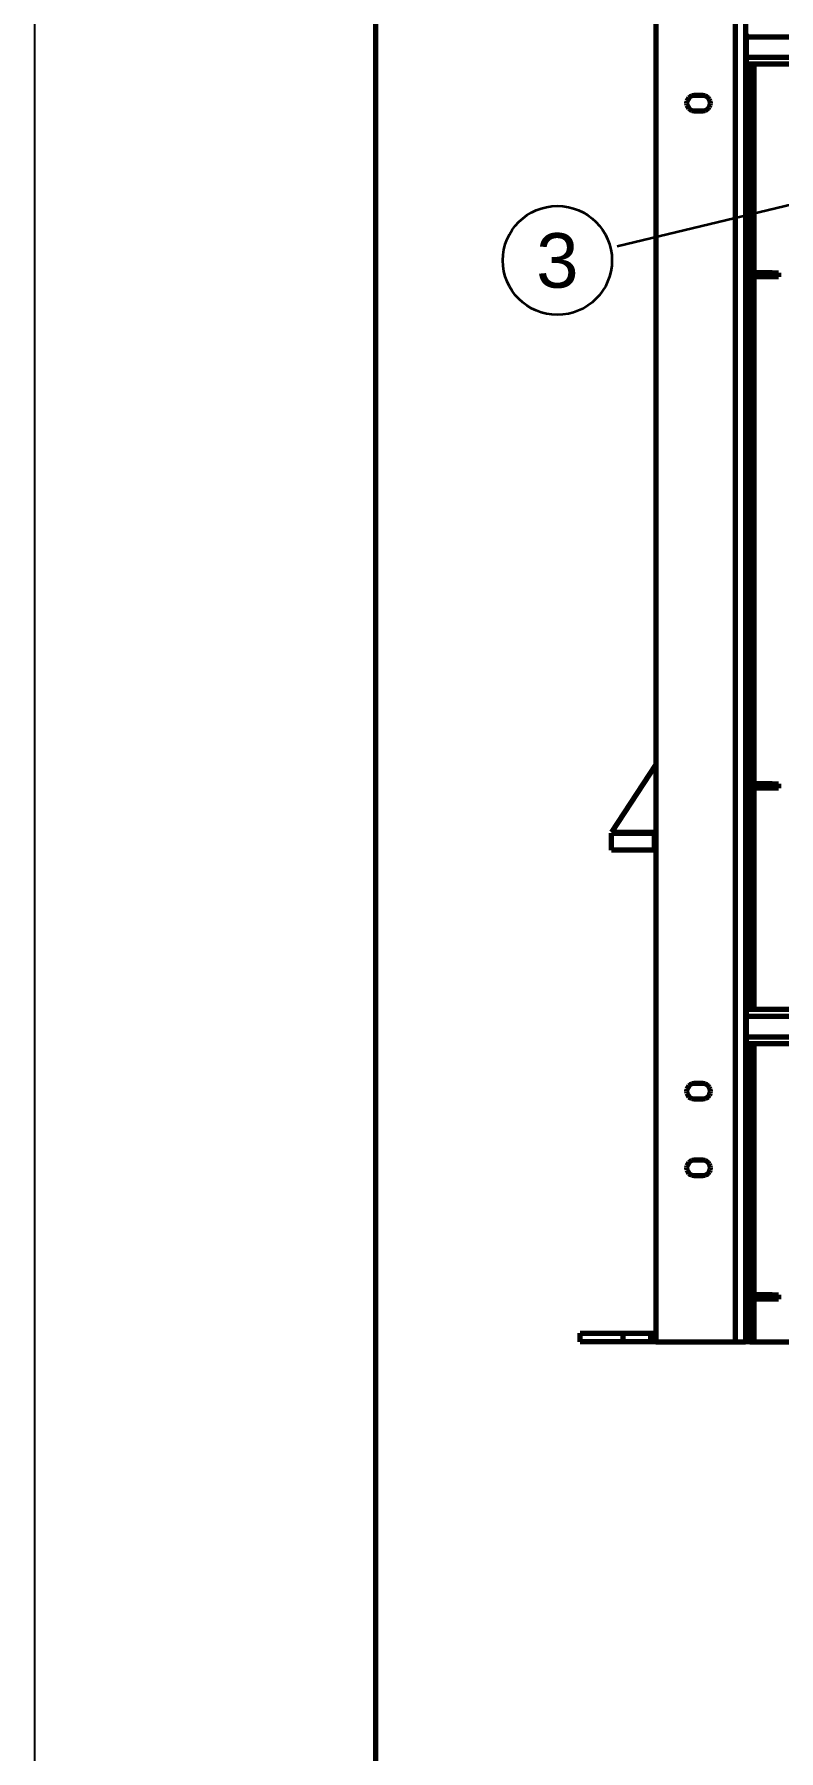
# Model space of a CAD drawing. Header units: millimetres. Extents: x 0 to 594, y 0 to 420.
# Drawn here: x 0 to 43.6, y 100.7 to 201.5 of the extents above; entities that cross this region are included whole.
import ezdxf
from ezdxf.enums import TextEntityAlignment as Align

# ---------------------------------------------------------------- set-up
doc = ezdxf.new("R2010")
doc.units = ezdxf.units.MM
doc.styles.add('GOST', font='Arial')

msp = doc.modelspace()

# ---------------------------------------------------------------- linework, layer by layer
at = {"color": 1, "lineweight": 70}
for p, q in [((36.45, 299.75), (36.45, 124.75)), ((41.1, 299.75), (41.1, 124.75)), ((41.7, 299.75), (41.7, 124.75)), ((41.75, 201.52), (41.75, 201.48)), ((41.75, 201.48), (41.75, 201.44)), ((41.75, 201.44), (41.75, 201.39)), ((41.75, 201.39), (41.75, 201.35)), ((41.75, 201.35), (41.75, 200.15)), ((41.75, 201.35), (108.6, 201.35)), ((41.75, 200.15), (41.75, 200.11)), ((41.75, 200.15), (108.6, 200.15)), ((41.75, 200.11), (41.75, 200.06)), ((41.75, 200.06), (41.75, 200.02)), ((41.75, 200.02), (41.75, 199.98)), ((41.75, 199.98), (41.75, 199.94)), ((41.75, 199.94), (41.75, 199.9)), ((41.75, 199.9), (41.75, 199.87)), ((41.75, 199.87), (41.75, 199.84)), ((41.75, 199.84), (41.75, 199.81)), ((41.75, 199.81), (41.75, 199.79)), ((41.75, 199.79), (41.75, 199.77)), ((41.75, 199.77), (41.75, 199.76)), ((41.75, 199.76), (41.75, 199.75)), ((41.75, 199.75), (41.75, 199.75)), ((41.75, 199.75), (108.6, 199.75)), ((41.95, 199.75), (41.95, 198.55)), ((42.2, 187.5), (42.2, 199.75)), ((41.92, 198.55), (41.7, 198.55)), ((41.92, 198.55), (41.94, 198.55)), ((41.94, 198.55), (41.92, 198.55)), ((41.92, 198.55), (41.94, 198.55)), ((41.94, 198.55), (41.92, 198.55)), ((41.92, 198.55), (41.94, 198.46)), ((41.94, 198.55), (41.95, 198.55)), ((41.95, 198.55), (41.94, 198.55)), ((41.94, 198.55), (41.95, 198.55)), ((41.95, 198.55), (41.94, 198.55)), ((41.97, 198.52), (41.95, 198.55)), ((41.97, 198.52), (41.95, 198.55)), ((41.97, 198.51), (41.97, 198.52)), ((41.97, 198.5), (41.97, 198.51)), ((41.97, 198.47), (41.97, 198.5)), ((41.97, 198.43), (41.97, 198.47)), ((38.27, 197.57), (38.25, 197.45)), ((38.31, 197.67), (38.27, 197.57)), ((38.38, 197.77), (38.31, 197.67)), ((38.48, 197.84), (38.38, 197.77)), ((38.58, 197.88), (38.48, 197.84)), ((38.7, 197.9), (38.58, 197.88)), ((39.2, 197.9), (38.7, 197.9)), ((39.32, 197.88), (39.2, 197.9)), ((39.42, 197.84), (39.32, 197.88)), ((39.52, 197.77), (39.42, 197.84)), ((39.59, 197.67), (39.52, 197.77)), ((39.63, 197.57), (39.59, 197.67)), ((39.65, 197.45), (39.63, 197.57)), ((41.92, 198.2), (41.7, 198.2)), ((41.92, 197.85), (41.7, 197.85)), ((41.94, 198.29), (41.92, 198.2)), ((41.92, 198.2), (41.94, 198.11)), ((41.94, 197.94), (41.92, 197.85)), ((41.92, 197.85), (41.94, 197.85)), ((41.94, 197.85), (41.92, 197.85)), ((41.92, 197.85), (41.94, 197.85)), ((41.94, 197.85), (41.92, 197.85)), ((41.94, 198.46), (41.95, 198.38)), ((41.95, 198.38), (41.94, 198.29)), ((41.94, 198.11), (41.95, 198.02)), ((41.95, 198.02), (41.94, 197.94)), ((41.94, 197.85), (41.95, 197.85)), ((41.95, 197.85), (41.94, 197.85)), ((41.94, 197.85), (41.95, 197.85)), ((41.95, 197.85), (41.94, 197.85)), ((41.97, 197.88), (41.95, 197.85)), ((41.97, 197.88), (41.95, 197.85)), ((41.95, 197.85), (41.95, 196.3)), ((41.97, 198.39), (41.97, 198.43)), ((41.97, 198.34), (41.97, 198.39)), ((41.97, 198.28), (41.97, 198.34)), ((41.97, 198.22), (41.97, 198.28)), ((41.97, 198.16), (41.97, 198.22)), ((41.97, 198.11), (41.97, 198.16)), ((41.97, 198.05), (41.97, 198.11)), ((41.97, 198), (41.97, 198.05)), ((41.97, 197.96), (41.97, 198)), ((41.97, 197.93), (41.97, 197.96)), ((41.97, 197.92), (41.97, 197.93)), ((41.97, 197.91), (41.97, 197.92)), ((41.97, 197.9), (41.97, 197.91)), ((41.97, 197.91), (41.97, 197.91)), ((41.97, 197.89), (41.97, 197.9)), ((41.97, 197.9), (41.97, 197.9)), ((41.97, 197.9), (41.97, 197.9)), ((41.97, 197.88), (41.97, 197.89)), ((41.97, 197.89), (41.97, 197.89)), ((41.97, 197.89), (41.97, 197.89)), ((41.97, 197.89), (41.97, 197.89)), ((41.97, 197.88), (41.97, 197.88)), ((41.97, 197.88), (41.97, 197.88)), ((41.97, 197.88), (41.97, 197.88)), ((38.25, 197.45), (38.27, 197.33)), ((38.27, 197.33), (38.31, 197.23)), ((38.31, 197.23), (38.38, 197.13)), ((38.38, 197.13), (38.48, 197.06)), ((38.48, 197.06), (38.58, 197.02)), ((38.58, 197.02), (38.7, 197)), ((38.7, 197), (39.2, 197)), ((39.2, 197), (39.32, 197.02)), ((39.32, 197.02), (39.42, 197.06)), ((39.42, 197.06), (39.52, 197.13)), ((39.52, 197.13), (39.59, 197.23)), ((39.59, 197.23), (39.63, 197.33)), ((39.63, 197.33), (39.65, 197.45)), ((41.92, 196.35), (41.7, 196.35)), ((41.92, 196.15), (41.7, 196.15)), ((41.92, 195.75), (41.7, 195.75)), ((41.92, 195.55), (41.7, 195.55)), ((41.92, 196.35), (41.94, 196.3)), ((41.97, 196.27), (41.92, 196.35)), ((41.94, 196.21), (41.92, 196.15)), ((41.92, 196.15), (41.94, 196.05)), ((41.94, 195.85), (41.92, 195.75)), ((41.92, 195.75), (41.94, 195.69)), ((41.97, 195.63), (41.92, 195.55)), ((41.94, 195.6), (41.92, 195.55)), ((41.94, 196.3), (41.95, 196.25)), ((41.95, 196.25), (41.94, 196.21)), ((41.94, 196.05), (41.95, 195.95)), ((41.95, 195.95), (41.94, 195.85)), ((41.94, 195.69), (41.95, 195.65)), ((41.95, 195.65), (41.94, 195.6)), ((41.95, 195.6), (41.95, 185.55)), ((41.97, 196.26), (41.97, 196.27)), ((41.97, 196.25), (41.97, 196.26)), ((41.97, 196.24), (41.97, 196.25)), ((41.97, 196.21), (41.97, 196.24)), ((41.97, 196.18), (41.97, 196.21)), ((41.97, 196.15), (41.97, 196.18)), ((41.97, 196.11), (41.97, 196.15)), ((41.97, 196.07), (41.97, 196.11)), ((41.97, 196.02), (41.97, 196.07)), ((41.97, 195.97), (41.97, 196.02)), ((41.97, 195.93), (41.97, 195.97)), ((41.97, 195.88), (41.97, 195.93)), ((41.97, 195.83), (41.97, 195.88)), ((41.97, 195.79), (41.97, 195.83)), ((41.97, 195.77), (41.97, 195.79)), ((41.97, 195.75), (41.97, 195.77)), ((41.97, 195.73), (41.97, 195.75)), ((41.97, 195.72), (41.97, 195.73)), ((41.97, 195.7), (41.97, 195.72)), ((41.97, 195.69), (41.97, 195.7)), ((41.97, 195.68), (41.97, 195.69)), ((41.97, 195.66), (41.97, 195.68)), ((41.97, 195.65), (41.97, 195.66)), ((41.97, 195.64), (41.97, 195.65)), ((41.97, 195.65), (41.97, 195.65)), ((41.97, 195.63), (41.97, 195.64)), ((41.97, 195.64), (41.97, 195.64)), ((41.97, 195.63), (41.97, 195.63)), ((42, 187.25), (42, 187.5)), ((42, 187.5), (42, 187.5)), ((42, 187.5), (42.01, 187.5)), ((42.01, 187.5), (42.01, 187.5)), ((42.01, 187.5), (42.02, 187.5)), ((42.02, 187.5), (42.04, 187.5)), ((42.04, 187.5), (42.05, 187.5)), ((42.05, 187.5), (42.07, 187.5)), ((42.07, 187.5), (42.09, 187.5)), ((42.09, 187.5), (42.12, 187.5)), ((42.12, 187.5), (42.14, 187.5)), ((42.14, 187.5), (42.17, 187.5)), ((42.17, 187.5), (42.19, 187.5)), ((42.19, 187.5), (42.22, 187.5)), ((42.22, 187.5), (42.25, 187.5)), ((43.26, 187.5), (42.25, 187.5)), ((42.25, 187.5), (42.25, 187.25)), ((43.26, 187.5), (43.29, 187.5)), ((43.26, 187.25), (43.26, 187.5)), ((43.29, 187.5), (43.32, 187.5)), ((43.32, 187.5), (43.35, 187.5)), ((43.35, 187.5), (43.39, 187.5)), ((43.39, 187.5), (43.42, 187.5)), ((43.42, 187.5), (43.44, 187.5)), ((43.44, 187.5), (43.47, 187.5)), ((43.47, 187.5), (43.5, 187.5)), ((43.5, 187.5), (43.53, 187.5)), ((43.53, 187.5), (43.55, 187.5)), ((43.55, 187.5), (43.58, 187.5)), ((43.58, 187.5), (43.6, 187.5)), ((43.6, 187.5), (43.62, 187.5)), ((43.62, 187.5), (43.64, 187.5)), ((43.64, 187.5), (43.64, 187.25)), ((42.01, 187.25), (42, 187.25)), ((42, 187.25), (42, 187.25)), ((42.02, 187.25), (42.01, 187.25)), ((42.01, 187.25), (42.01, 187.25)), ((42.04, 187.25), (42.02, 187.25)), ((42.05, 187.25), (42.04, 187.25)), ((42.07, 187.25), (42.05, 187.25)), ((42.09, 187.25), (42.07, 187.25)), ((42.12, 187.25), (42.09, 187.25)), ((42.14, 187.25), (42.12, 187.25)), ((42.17, 187.25), (42.14, 187.25)), ((42.19, 187.25), (42.17, 187.25)), ((42.22, 187.25), (42.19, 187.25)), ((42.2, 157.5), (42.2, 187.25)), ((42.25, 187.25), (42.22, 187.25)), ((43.26, 187.25), (42.25, 187.25)), ((43.29, 187.25), (43.26, 187.25)), ((43.32, 187.25), (43.29, 187.25)), ((43.35, 187.25), (43.32, 187.25)), ((43.39, 187.25), (43.35, 187.25)), ((43.42, 187.25), (43.39, 187.25)), ((43.44, 187.25), (43.42, 187.25)), ((43.47, 187.25), (43.44, 187.25)), ((43.5, 187.25), (43.47, 187.25)), ((43.53, 187.25), (43.5, 187.25)), ((43.55, 187.25), (43.53, 187.25)), ((43.58, 187.25), (43.55, 187.25)), ((43.6, 187.25), (43.58, 187.25)), ((43.62, 187.25), (43.6, 187.25)), ((43.64, 187.25), (43.62, 187.25)), ((41.92, 185.6), (41.7, 185.6)), ((41.92, 185.4), (41.7, 185.4)), ((41.92, 185.6), (41.94, 185.55)), ((41.97, 185.52), (41.92, 185.6)), ((41.94, 185.46), (41.92, 185.4)), ((41.92, 185.4), (41.94, 185.3)), ((41.94, 185.55), (41.95, 185.5)), ((41.95, 185.5), (41.94, 185.46)), ((41.97, 185.51), (41.97, 185.52)), ((41.97, 185.5), (41.97, 185.51)), ((41.97, 185.49), (41.97, 185.5)), ((41.97, 185.46), (41.97, 185.49)), ((41.97, 185.43), (41.97, 185.46)), ((41.97, 185.4), (41.97, 185.43)), ((41.97, 185.36), (41.97, 185.4)), ((41.92, 185), (41.7, 185)), ((41.92, 184.8), (41.7, 184.8)), ((41.94, 185.1), (41.92, 185)), ((41.92, 185), (41.94, 184.94)), ((41.97, 184.88), (41.92, 184.8)), ((41.97, 184.88), (41.92, 184.8)), ((41.94, 184.85), (41.92, 184.8)), ((41.94, 185.3), (41.95, 185.2)), ((41.95, 185.2), (41.94, 185.1)), ((41.94, 184.94), (41.95, 184.9)), ((41.95, 184.9), (41.94, 184.85)), ((41.95, 184.85), (41.95, 174.8)), ((41.97, 185.32), (41.97, 185.36)), ((41.97, 185.27), (41.97, 185.32)), ((41.97, 185.22), (41.97, 185.27)), ((41.97, 185.18), (41.97, 185.22)), ((41.97, 185.13), (41.97, 185.18)), ((41.97, 185.08), (41.97, 185.13)), ((41.97, 185.04), (41.97, 185.08)), ((41.97, 185.02), (41.97, 185.04)), ((41.97, 185), (41.97, 185.02)), ((41.97, 184.98), (41.97, 185)), ((41.97, 184.97), (41.97, 184.98)), ((41.97, 184.95), (41.97, 184.97)), ((41.97, 184.94), (41.97, 184.95)), ((41.97, 184.93), (41.97, 184.94)), ((41.97, 184.91), (41.97, 184.93)), ((41.97, 184.9), (41.97, 184.91)), ((41.97, 184.89), (41.97, 184.9)), ((41.97, 184.9), (41.97, 184.9)), ((41.97, 184.88), (41.97, 184.89)), ((41.97, 184.89), (41.97, 184.89)), ((41.97, 184.88), (41.97, 184.88)), ((41.92, 174.85), (41.7, 174.85)), ((41.92, 174.65), (41.7, 174.65)), ((41.92, 174.85), (41.94, 174.8)), ((41.97, 174.77), (41.92, 174.85)), ((41.94, 174.71), (41.92, 174.65)), ((41.92, 174.65), (41.94, 174.55)), ((41.94, 174.35), (41.92, 174.25)), ((41.94, 174.8), (41.95, 174.75)), ((41.95, 174.75), (41.94, 174.71)), ((41.94, 174.55), (41.95, 174.45)), ((41.95, 174.45), (41.94, 174.35)), ((41.97, 174.76), (41.97, 174.77)), ((41.97, 174.75), (41.97, 174.76)), ((41.97, 174.74), (41.97, 174.75)), ((41.97, 174.71), (41.97, 174.74)), ((41.97, 174.68), (41.97, 174.71)), ((41.97, 174.65), (41.97, 174.68)), ((41.97, 174.61), (41.97, 174.65)), ((41.97, 174.57), (41.97, 174.61)), ((41.97, 174.52), (41.97, 174.57)), ((41.97, 174.47), (41.97, 174.52)), ((41.97, 174.43), (41.97, 174.47)), ((41.97, 174.38), (41.97, 174.43)), ((41.97, 174.33), (41.97, 174.38)), ((41.97, 174.29), (41.97, 174.33)), ((41.97, 174.27), (41.97, 174.29)), ((41.92, 174.25), (41.7, 174.25)), ((41.92, 174.05), (41.7, 174.05)), ((41.92, 174.25), (41.94, 174.19)), ((41.97, 174.13), (41.92, 174.05)), ((41.94, 174.1), (41.92, 174.05)), ((41.94, 174.19), (41.95, 174.15)), ((41.95, 174.15), (41.94, 174.1)), ((41.95, 174.1), (41.95, 164.05)), ((41.97, 174.25), (41.97, 174.27)), ((41.97, 174.23), (41.97, 174.25)), ((41.97, 174.22), (41.97, 174.23)), ((41.97, 174.2), (41.97, 174.22)), ((41.97, 174.19), (41.97, 174.2)), ((41.97, 174.18), (41.97, 174.19)), ((41.97, 174.16), (41.97, 174.18)), ((41.97, 174.15), (41.97, 174.16)), ((41.97, 174.14), (41.97, 174.15)), ((41.97, 174.15), (41.97, 174.15)), ((41.97, 174.13), (41.97, 174.14)), ((41.97, 174.14), (41.97, 174.14)), ((41.97, 174.13), (41.97, 174.13)), ((41.92, 164.1), (41.7, 164.1)), ((41.92, 163.9), (41.7, 163.9)), ((41.92, 163.5), (41.7, 163.5)), ((41.92, 163.3), (41.7, 163.3)), ((41.92, 164.1), (41.94, 164.05)), ((41.97, 164.02), (41.92, 164.1)), ((41.94, 163.96), (41.92, 163.9)), ((41.92, 163.9), (41.94, 163.8)), ((41.94, 163.6), (41.92, 163.5)), ((41.92, 163.5), (41.94, 163.44)), ((41.97, 163.38), (41.92, 163.3)), ((41.94, 163.35), (41.92, 163.3)), ((41.94, 164.05), (41.95, 164)), ((41.95, 164), (41.94, 163.96)), ((41.94, 163.8), (41.95, 163.7)), ((41.95, 163.7), (41.94, 163.6)), ((41.94, 163.44), (41.95, 163.4)), ((41.95, 163.4), (41.94, 163.35)), ((41.95, 163.35), (41.95, 161.8)), ((41.97, 164.01), (41.97, 164.02)), ((41.97, 164), (41.97, 164.01)), ((41.97, 163.99), (41.97, 164)), ((41.97, 163.96), (41.97, 163.99)), ((41.97, 163.93), (41.97, 163.96)), ((41.97, 163.9), (41.97, 163.93)), ((41.97, 163.86), (41.97, 163.9)), ((41.97, 163.82), (41.97, 163.86)), ((41.97, 163.77), (41.97, 163.82)), ((41.97, 163.72), (41.97, 163.77)), ((41.97, 163.68), (41.97, 163.72)), ((41.97, 163.63), (41.97, 163.68)), ((41.97, 163.58), (41.97, 163.63)), ((41.97, 163.54), (41.97, 163.58)), ((41.97, 163.52), (41.97, 163.54)), ((41.97, 163.5), (41.97, 163.52)), ((41.97, 163.48), (41.97, 163.5)), ((41.97, 163.47), (41.97, 163.48)), ((41.97, 163.45), (41.97, 163.47)), ((41.97, 163.44), (41.97, 163.45)), ((41.97, 163.43), (41.97, 163.44)), ((41.97, 163.41), (41.97, 163.43)), ((41.97, 163.4), (41.97, 163.41)), ((41.97, 163.39), (41.97, 163.4)), ((41.97, 163.4), (41.97, 163.4)), ((41.97, 163.38), (41.97, 163.39)), ((41.97, 163.39), (41.97, 163.39)), ((41.97, 163.38), (41.97, 163.38)), ((41.92, 161.8), (41.7, 161.8)), ((41.92, 161.45), (41.7, 161.45)), ((41.92, 161.8), (41.94, 161.8)), ((41.94, 161.8), (41.92, 161.8)), ((41.92, 161.8), (41.94, 161.8)), ((41.94, 161.8), (41.92, 161.8)), ((41.92, 161.8), (41.94, 161.71)), ((41.94, 161.54), (41.92, 161.45)), ((41.92, 161.45), (41.94, 161.36)), ((41.94, 161.8), (41.95, 161.8)), ((41.95, 161.8), (41.94, 161.8)), ((41.94, 161.8), (41.95, 161.8)), ((41.95, 161.8), (41.94, 161.8)), ((41.94, 161.71), (41.95, 161.62)), ((41.95, 161.62), (41.94, 161.54)), ((41.94, 161.36), (41.95, 161.27)), ((41.95, 161.27), (41.94, 161.19)), ((41.97, 161.77), (41.95, 161.8)), ((41.97, 161.76), (41.97, 161.77)), ((41.97, 161.75), (41.97, 161.76)), ((41.97, 161.72), (41.97, 161.75)), ((41.97, 161.68), (41.97, 161.72)), ((41.97, 161.64), (41.97, 161.68)), ((41.97, 161.59), (41.97, 161.64)), ((41.97, 161.53), (41.97, 161.59)), ((41.97, 161.47), (41.97, 161.53)), ((41.97, 161.41), (41.97, 161.47)), ((41.97, 161.36), (41.97, 161.41)), ((41.97, 161.3), (41.97, 161.36)), ((41.97, 161.25), (41.97, 161.3)), ((41.97, 161.21), (41.97, 161.25)), ((41.97, 161.18), (41.97, 161.21)), ((41.92, 161.1), (41.7, 161.1)), ((41.94, 161.19), (41.92, 161.1)), ((41.92, 161.1), (41.94, 161.1)), ((41.94, 161.1), (41.92, 161.1)), ((41.92, 161.1), (41.94, 161.1)), ((41.94, 161.1), (41.92, 161.1)), ((41.94, 161.1), (41.95, 161.1)), ((41.95, 161.1), (41.94, 161.1)), ((41.94, 161.1), (41.95, 161.1)), ((41.95, 161.1), (41.94, 161.1)), ((41.97, 161.13), (41.95, 161.1)), ((41.97, 161.13), (41.95, 161.1)), ((41.95, 161.1), (41.95, 144.25)), ((41.97, 161.17), (41.97, 161.18)), ((41.97, 161.16), (41.97, 161.17)), ((41.97, 161.15), (41.97, 161.16)), ((41.97, 161.16), (41.97, 161.16)), ((41.97, 161.14), (41.97, 161.15)), ((41.97, 161.15), (41.97, 161.15)), ((41.97, 161.15), (41.97, 161.15)), ((41.97, 161.13), (41.97, 161.14)), ((41.97, 161.14), (41.97, 161.14)), ((41.97, 161.14), (41.97, 161.14)), ((41.97, 161.14), (41.97, 161.14)), ((41.97, 161.13), (41.97, 161.13)), ((41.97, 161.13), (41.97, 161.13)), ((41.97, 161.13), (41.97, 161.13)), ((36.45, 158.64), (33.85, 154.65)), ((42, 157.25), (42, 157.5)), ((42, 157.5), (42, 157.5)), ((42, 157.5), (42.01, 157.5)), ((42.01, 157.25), (42, 157.25)), ((42, 157.25), (42, 157.25)), ((42.01, 157.5), (42.01, 157.5)), ((42.01, 157.5), (42.02, 157.5)), ((42.02, 157.25), (42.01, 157.25)), ((42.01, 157.25), (42.01, 157.25)), ((42.02, 157.5), (42.04, 157.5)), ((42.04, 157.25), (42.02, 157.25)), ((42.04, 157.5), (42.05, 157.5)), ((42.05, 157.25), (42.04, 157.25)), ((42.05, 157.5), (42.07, 157.5)), ((42.07, 157.25), (42.05, 157.25)), ((42.07, 157.5), (42.09, 157.5)), ((42.09, 157.25), (42.07, 157.25)), ((42.09, 157.5), (42.12, 157.5)), ((42.12, 157.25), (42.09, 157.25)), ((42.12, 157.5), (42.14, 157.5)), ((42.14, 157.25), (42.12, 157.25)), ((42.14, 157.5), (42.17, 157.5)), ((42.17, 157.25), (42.14, 157.25)), ((42.17, 157.5), (42.19, 157.5)), ((42.19, 157.25), (42.17, 157.25)), ((42.19, 157.5), (42.22, 157.5)), ((42.22, 157.25), (42.19, 157.25)), ((42.2, 144.25), (42.2, 157.25)), ((42.22, 157.5), (42.25, 157.5)), ((42.25, 157.25), (42.22, 157.25)), ((43.26, 157.5), (42.25, 157.5)), ((42.25, 157.5), (42.25, 157.25)), ((43.26, 157.25), (42.25, 157.25)), ((43.26, 157.5), (43.29, 157.5)), ((43.26, 157.25), (43.26, 157.5)), ((43.29, 157.25), (43.26, 157.25)), ((43.29, 157.5), (43.32, 157.5)), ((43.32, 157.25), (43.29, 157.25)), ((43.32, 157.5), (43.35, 157.5)), ((43.35, 157.25), (43.32, 157.25)), ((43.35, 157.5), (43.39, 157.5)), ((43.39, 157.25), (43.35, 157.25)), ((43.39, 157.5), (43.42, 157.5)), ((43.42, 157.25), (43.39, 157.25)), ((43.42, 157.5), (43.44, 157.5)), ((43.44, 157.25), (43.42, 157.25)), ((43.44, 157.5), (43.47, 157.5)), ((43.47, 157.25), (43.44, 157.25)), ((43.47, 157.5), (43.5, 157.5)), ((43.5, 157.25), (43.47, 157.25)), ((43.5, 157.5), (43.53, 157.5)), ((43.53, 157.25), (43.5, 157.25)), ((43.53, 157.5), (43.55, 157.5)), ((43.55, 157.25), (43.53, 157.25)), ((43.55, 157.5), (43.58, 157.5)), ((43.58, 157.25), (43.55, 157.25)), ((43.58, 157.5), (43.6, 157.5)), ((43.6, 157.25), (43.58, 157.25)), ((43.6, 157.5), (43.62, 157.5)), ((43.62, 157.25), (43.6, 157.25)), ((43.62, 157.5), (43.64, 157.5)), ((43.64, 157.25), (43.62, 157.25)), ((43.64, 157.5), (43.64, 157.25)), ((33.85, 154.65), (36.45, 154.65)), ((33.85, 154.6), (33.87, 154.6)), ((33.85, 153.6), (33.85, 154.6)), ((33.87, 154.6), (33.91, 154.6)), ((33.91, 154.6), (33.99, 154.6)), ((33.99, 154.6), (34.1, 154.6)), ((34.1, 154.6), (34.23, 154.6)), ((34.23, 154.6), (34.4, 154.6)), ((34.4, 154.6), (34.58, 154.6)), ((34.58, 154.6), (34.79, 154.6)), ((34.79, 154.6), (35.02, 154.6)), ((35.02, 154.6), (35.27, 154.6)), ((35.27, 154.6), (35.52, 154.6)), ((35.52, 154.6), (35.79, 154.6)), ((35.79, 154.6), (36.07, 154.6)), ((36.07, 154.6), (36.35, 154.6)), ((36.35, 154.6), (36.45, 154.6)), ((36.35, 154.6), (36.35, 153.6)), ((33.87, 153.6), (33.85, 153.6)), ((33.91, 153.6), (33.87, 153.6)), ((33.99, 153.6), (33.91, 153.6)), ((34.1, 153.6), (33.99, 153.6)), ((34.23, 153.6), (34.1, 153.6)), ((34.4, 153.6), (34.23, 153.6)), ((34.58, 153.6), (34.4, 153.6)), ((34.79, 153.6), (34.58, 153.6)), ((35.02, 153.6), (34.79, 153.6)), ((35.27, 153.6), (35.02, 153.6)), ((35.52, 153.6), (35.27, 153.6)), ((35.79, 153.6), (35.52, 153.6)), ((36.07, 153.6), (35.79, 153.6)), ((36.35, 153.6), (36.07, 153.6)), ((36.45, 153.6), (36.35, 153.6)), ((41.75, 144.25), (41.75, 144.25)), ((41.75, 144.25), (41.75, 144.24)), ((108.6, 144.25), (41.75, 144.25)), ((41.75, 144.24), (41.75, 144.23)), ((41.75, 144.23), (41.75, 144.21)), ((41.75, 144.21), (41.75, 144.19)), ((41.75, 144.19), (41.75, 144.16)), ((41.75, 144.16), (41.75, 144.13)), ((41.75, 144.13), (41.75, 144.1)), ((41.75, 144.1), (41.75, 144.06)), ((41.75, 144.06), (41.75, 144.02)), ((41.75, 144.02), (41.75, 143.98)), ((41.75, 143.98), (41.75, 143.94)), ((41.75, 143.94), (41.75, 143.89)), ((41.75, 143.89), (41.75, 143.85)), ((41.75, 143.85), (41.75, 142.65)), ((41.75, 143.85), (108.6, 143.85)), ((41.75, 142.65), (41.75, 142.61)), ((41.75, 142.65), (108.6, 142.65)), ((41.75, 142.61), (41.75, 142.56)), ((41.75, 142.56), (41.75, 142.52)), ((41.75, 142.52), (41.75, 142.48)), ((41.75, 142.48), (41.75, 142.44)), ((41.75, 142.44), (41.75, 142.4)), ((41.75, 142.4), (41.75, 142.37)), ((41.75, 142.37), (41.75, 142.34)), ((41.75, 142.34), (41.75, 142.31)), ((41.75, 142.31), (41.75, 142.29)), ((41.75, 142.29), (41.75, 142.27)), ((41.75, 142.27), (41.75, 142.26)), ((41.75, 142.26), (41.75, 142.25)), ((41.75, 142.25), (41.75, 142.25)), ((41.75, 142.25), (108.6, 142.25)), ((41.95, 142.25), (41.95, 124.75)), ((42.2, 127.5), (42.2, 142.25)), ((38.27, 139.57), (38.25, 139.45)), ((38.25, 139.45), (38.27, 139.33)), ((38.31, 139.68), (38.27, 139.57)), ((38.27, 139.33), (38.31, 139.22)), ((38.38, 139.77), (38.31, 139.68)), ((38.31, 139.22), (38.38, 139.13)), ((38.48, 139.84), (38.38, 139.77)), ((38.38, 139.13), (38.48, 139.06)), ((38.58, 139.88), (38.48, 139.84)), ((38.48, 139.06), (38.58, 139.02)), ((38.7, 139.9), (38.58, 139.88)), ((39.2, 139.9), (38.7, 139.9)), ((39.32, 139.88), (39.2, 139.9)), ((39.42, 139.84), (39.32, 139.88)), ((39.32, 139.02), (39.42, 139.06)), ((39.52, 139.77), (39.42, 139.84)), ((39.42, 139.06), (39.52, 139.13)), ((39.59, 139.68), (39.52, 139.77)), ((39.52, 139.13), (39.59, 139.22)), ((39.63, 139.57), (39.59, 139.68)), ((39.59, 139.22), (39.63, 139.33)), ((39.65, 139.45), (39.63, 139.57)), ((39.63, 139.33), (39.65, 139.45)), ((38.58, 139.02), (38.7, 139)), ((38.7, 139), (39.2, 139)), ((39.2, 139), (39.32, 139.02)), ((38.27, 135.07), (38.25, 134.95)), ((38.31, 135.18), (38.27, 135.07)), ((38.38, 135.27), (38.31, 135.18)), ((38.48, 135.34), (38.38, 135.27)), ((38.58, 135.38), (38.48, 135.34)), ((38.7, 135.4), (38.58, 135.38)), ((39.2, 135.4), (38.7, 135.4)), ((39.32, 135.38), (39.2, 135.4)), ((39.42, 135.34), (39.32, 135.38)), ((39.52, 135.27), (39.42, 135.34)), ((39.59, 135.18), (39.52, 135.27)), ((39.63, 135.07), (39.59, 135.18)), ((39.65, 134.95), (39.63, 135.07)), ((38.25, 134.95), (38.27, 134.83)), ((38.27, 134.83), (38.31, 134.72)), ((38.31, 134.72), (38.38, 134.63)), ((38.38, 134.63), (38.48, 134.56)), ((38.48, 134.56), (38.58, 134.52)), ((38.58, 134.52), (38.7, 134.5)), ((38.7, 134.5), (39.2, 134.5)), ((39.2, 134.5), (39.32, 134.52)), ((39.32, 134.52), (39.42, 134.56)), ((39.42, 134.56), (39.52, 134.63)), ((39.52, 134.63), (39.59, 134.72)), ((39.59, 134.72), (39.63, 134.83)), ((39.63, 134.83), (39.65, 134.95)), ((42, 127.25), (42, 127.5)), ((42, 127.5), (42, 127.5)), ((42, 127.5), (42.01, 127.5)), ((42.01, 127.25), (42, 127.25)), ((42, 127.25), (42, 127.25)), ((42.01, 127.5), (42.01, 127.5)), ((42.01, 127.5), (42.02, 127.5)), ((42.02, 127.25), (42.01, 127.25)), ((42.01, 127.25), (42.01, 127.25)), ((42.02, 127.5), (42.04, 127.5)), ((42.04, 127.25), (42.02, 127.25)), ((42.04, 127.5), (42.05, 127.5)), ((42.05, 127.25), (42.04, 127.25)), ((42.05, 127.5), (42.07, 127.5)), ((42.07, 127.25), (42.05, 127.25)), ((42.07, 127.5), (42.09, 127.5)), ((42.09, 127.25), (42.07, 127.25)), ((42.09, 127.5), (42.12, 127.5)), ((42.12, 127.25), (42.09, 127.25)), ((42.12, 127.5), (42.14, 127.5)), ((42.14, 127.25), (42.12, 127.25)), ((42.14, 127.5), (42.17, 127.5)), ((42.17, 127.25), (42.14, 127.25)), ((42.17, 127.5), (42.19, 127.5)), ((42.19, 127.25), (42.17, 127.25)), ((42.19, 127.5), (42.22, 127.5)), ((42.22, 127.25), (42.19, 127.25)), ((42.2, 124.75), (42.2, 127.25)), ((42.22, 127.5), (42.25, 127.5)), ((42.25, 127.25), (42.22, 127.25)), ((43.26, 127.5), (42.25, 127.5)), ((42.25, 127.5), (42.25, 127.25)), ((43.26, 127.25), (42.25, 127.25)), ((43.26, 127.5), (43.29, 127.5)), ((43.26, 127.25), (43.26, 127.5)), ((43.29, 127.25), (43.26, 127.25)), ((43.29, 127.5), (43.32, 127.5)), ((43.32, 127.25), (43.29, 127.25)), ((43.32, 127.5), (43.35, 127.5)), ((43.35, 127.25), (43.32, 127.25)), ((43.35, 127.5), (43.39, 127.5)), ((43.39, 127.25), (43.35, 127.25)), ((43.39, 127.5), (43.42, 127.5)), ((43.42, 127.25), (43.39, 127.25)), ((43.42, 127.5), (43.44, 127.5)), ((43.44, 127.25), (43.42, 127.25)), ((43.44, 127.5), (43.47, 127.5)), ((43.47, 127.25), (43.44, 127.25)), ((43.47, 127.5), (43.5, 127.5)), ((43.5, 127.25), (43.47, 127.25)), ((43.5, 127.5), (43.53, 127.5)), ((43.53, 127.25), (43.5, 127.25)), ((43.53, 127.5), (43.55, 127.5)), ((43.55, 127.25), (43.53, 127.25)), ((43.55, 127.5), (43.58, 127.5)), ((43.58, 127.25), (43.55, 127.25)), ((43.58, 127.5), (43.6, 127.5)), ((43.6, 127.25), (43.58, 127.25)), ((43.6, 127.5), (43.62, 127.5)), ((43.62, 127.25), (43.6, 127.25)), ((43.62, 127.5), (43.64, 127.5)), ((43.64, 127.25), (43.62, 127.25)), ((43.64, 127.5), (43.64, 127.25)), ((32, 125.25), (32.02, 125.25)), ((32, 124.75), (32, 125.25)), ((32.02, 125.25), (32.06, 125.25)), ((32.06, 125.25), (32.14, 125.25)), ((32.14, 125.25), (32.25, 125.25)), ((32.25, 125.25), (32.38, 125.25)), ((32.38, 125.25), (32.55, 125.25)), ((32.55, 125.25), (32.73, 125.25)), ((32.73, 125.25), (32.94, 125.25)), ((32.94, 125.25), (33.17, 125.25)), ((33.17, 125.25), (33.42, 125.25)), ((33.42, 125.25), (33.67, 125.25)), ((33.67, 125.25), (33.94, 125.25)), ((33.94, 125.25), (34.22, 125.25)), ((34.22, 125.25), (34.5, 125.25)), ((34.5, 125.25), (36.15, 125.25)), ((34.5, 125.25), (34.5, 124.75)), ((36.15, 125.25), (36.18, 125.25)), ((36.15, 124.75), (36.15, 125.25)), ((36.18, 125.25), (36.21, 125.25)), ((36.21, 125.25), (36.23, 125.25)), ((36.23, 125.25), (36.26, 125.25)), ((36.26, 125.25), (36.28, 125.25)), ((36.28, 125.25), (36.31, 125.25)), ((36.31, 125.25), (36.33, 125.25)), ((36.33, 125.25), (36.35, 125.25)), ((36.35, 125.25), (36.36, 125.25)), ((36.36, 125.25), (36.38, 125.25)), ((36.38, 125.25), (36.39, 125.25)), ((36.39, 125.25), (36.39, 125.25)), ((36.39, 125.25), (36.4, 125.25)), ((36.4, 125.25), (36.45, 125.25)), ((36.4, 125.25), (36.4, 125.25)), ((36.4, 125.25), (36.4, 124.75)), ((32.02, 124.75), (32, 124.75)), ((32.06, 124.75), (32.02, 124.75)), ((32.14, 124.75), (32.06, 124.75)), ((32.25, 124.75), (32.14, 124.75)), ((32.38, 124.75), (32.25, 124.75)), ((32.55, 124.75), (32.38, 124.75)), ((32.73, 124.75), (32.55, 124.75)), ((32.94, 124.75), (32.73, 124.75)), ((33.17, 124.75), (32.94, 124.75)), ((33.42, 124.75), (33.17, 124.75)), ((33.67, 124.75), (33.42, 124.75)), ((33.94, 124.75), (33.67, 124.75)), ((34.22, 124.75), (33.94, 124.75)), ((34.5, 124.75), (34.22, 124.75)), ((36.15, 124.75), (34.5, 124.75)), ((36.18, 124.75), (36.15, 124.75)), ((36.21, 124.75), (36.18, 124.75)), ((36.23, 124.75), (36.21, 124.75)), ((36.26, 124.75), (36.23, 124.75)), ((36.28, 124.75), (36.26, 124.75)), ((36.31, 124.75), (36.28, 124.75)), ((36.33, 124.75), (36.31, 124.75)), ((36.35, 124.75), (36.33, 124.75)), ((36.36, 124.75), (36.35, 124.75)), ((36.38, 124.75), (36.36, 124.75)), ((36.39, 124.75), (36.38, 124.75)), ((36.4, 124.75), (36.39, 124.75)), ((36.39, 124.75), (36.39, 124.75)), ((36.4, 124.75), (36.4, 124.75)), ((36.45, 124.75), (36.4, 124.75)), ((36.45, 124.75), (41.1, 124.75)), ((41.1, 124.75), (41.17, 124.75)), ((41.17, 124.75), (41.23, 124.75)), ((41.23, 124.75), (41.3, 124.75)), ((41.3, 124.75), (41.36, 124.75)), ((41.36, 124.75), (41.42, 124.75)), ((41.42, 124.75), (41.47, 124.75)), ((41.47, 124.75), (41.52, 124.75)), ((41.52, 124.75), (41.57, 124.75)), ((41.57, 124.75), (41.61, 124.75)), ((41.61, 124.75), (41.64, 124.75)), ((41.64, 124.75), (41.67, 124.75)), ((41.67, 124.75), (41.68, 124.75)), ((41.68, 124.75), (41.7, 124.75)), ((41.7, 124.75), (41.7, 124.75)), ((41.95, 124.75), (41.7, 124.75)), ((41.95, 124.75), (41.95, 124.75)), ((41.95, 124.75), (41.96, 124.75)), ((41.96, 124.75), (41.96, 124.75)), ((41.96, 124.75), (41.97, 124.75)), ((41.97, 124.75), (41.99, 124.75)), ((41.99, 124.75), (42, 124.75)), ((42, 124.75), (42.02, 124.75)), ((42.02, 124.75), (42.04, 124.75)), ((42.04, 124.75), (42.07, 124.75)), ((42.07, 124.75), (42.09, 124.75)), ((42.09, 124.75), (42.12, 124.75)), ((42.12, 124.75), (42.14, 124.75)), ((42.14, 124.75), (42.17, 124.75)), ((42.17, 124.75), (42.2, 124.75)), ((42.2, 124.75), (48.7, 124.75))]:
    msp.add_line(p, q, dxfattribs=at)
at = {"color": 7, "lineweight": 35}
msp.add_line((34.17, 189.06), (73.45, 198.5), dxfattribs=at)
at = {"color": 7, "lineweight": 25}
msp.add_lwpolyline([(0, 0), (594, 0), (594, 420), (0, 420)], close=True, dxfattribs=at)
at = {"color": 7, "lineweight": 70}
msp.add_lwpolyline([(20, 5), (589, 5), (589, 415), (20, 415)], close=True, dxfattribs=at)
at = {"color": 7, "lineweight": 35}
msp.add_circle((30.67, 188.22), 3.2, dxfattribs=at)

# ---------------------------------------------------------------- texts
at = {"color": 7, "style": 'GOST'}
msp.add_text('3', height=3.2, dxfattribs=at).set_placement((30.67, 188.22), align=Align.MIDDLE)

doc.saveas('drawing.dxf')
